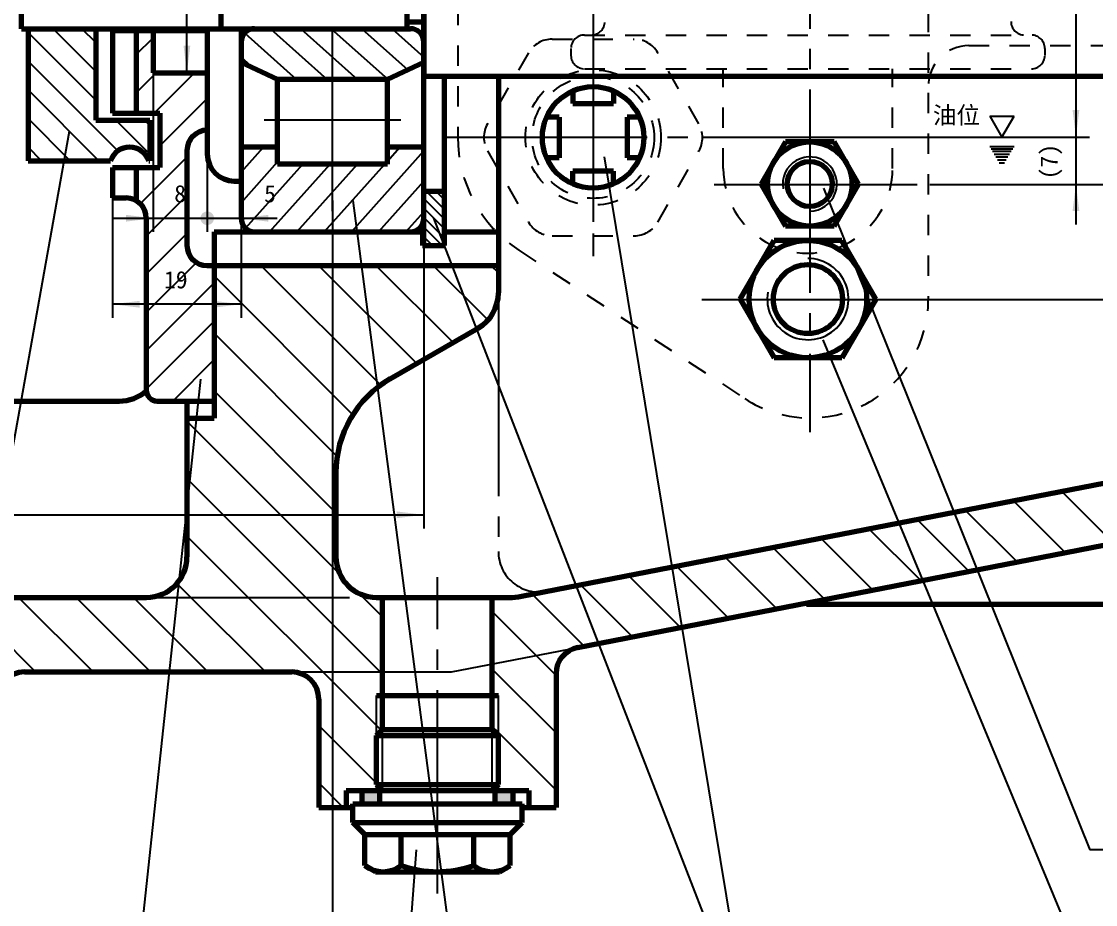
# Model space of a CAD drawing. Header units: millimetres. Extents: x -420 to 420, y -297 to 297.
# Drawn here: x -31.8 to 126.8, y -89.5 to 40.9 of the extents above; entities that cross this region are included whole.
import ezdxf

# ---------------------------------------------------------------- set-up
doc = ezdxf.new("R2010")
doc.units = ezdxf.units.MM
for name, pattern in [('EB_DASH', [6, 3, -3]), ('EB_DASHDOT', [39, 30, -3, 3, -3]), ('EB_DASHDOTDOT', [45, 30, -3, 3, -3, 3, -3])]:
    doc.linetypes.add(name, pattern=pattern)
for name, color, linetype, lineweight in [('CAXA0', 7, 'Continuous', 70), ('CAXA1', 1, 'EB_DASHDOT', 25), ('CAXA2', 6, 'EB_DASH', 25), ('CAXA3', 7, 'Continuous', 25), ('CAXA4', 3, 'Continuous', 25), ('CAXA5', 4, 'Continuous', 25)]:
    doc.layers.add(name, color=color, linetype=linetype, lineweight=lineweight)
doc.styles.add('UserTxtStyle1', font='')
doc.styles.add('标准', font='', dxfattribs={"width": 0.667})
doc.styles.get('UserTxtStyle1').set_extended_font_data('SimHei')
doc.styles.get('标准').set_extended_font_data('FangSong_GB2312')
doc.dimstyles.new('标准', dxfattribs={"dimtxt": 3.5, "dimasz": 4, "dimexe": 2, "dimexo": 0, "dimtad": 1, "dimdsep": 46, "dimtxsty": '标准', "dimcen": 0, "dimdle": 6, "dimaunit": 1, "dimazin": 2, "dimtfac": 1, "dimtdec": 3, "dimtmove": 0, "dimatfit": 3, "dimfxl": 0, "dimtolj": 1, "dimtzin": 0, "dimarcsym": 0})

# ---------------------------------------------------------------- blocks, each defined once
blk = doc.blocks.new('CAXBLOCK22', base_point=(14.12, 11.88))
at = {"layer": 'CAXA0', "color": 0, "linetype": 'Continuous', "lineweight": 25}
for p, q in [((0.62, 18.68), (3.94, 22.38)), ((22.22, 20.31), (24.08, 22.38)), ((16.91, 9.88), (27.62, 21.84)), ((0.62, 14.18), (6.02, 20.21)), ((1.27, 10.41), (9.75, 19.88)), ((4.82, 9.88), (13.78, 19.88)), ((8.85, 9.88), (17.81, 19.88)), ((12.88, 9.88), (21.84, 19.88)), ((20.93, 9.88), (27.62, 17.35)), ((24.96, 9.88), (27.62, 12.85))]:
    blk.add_line(p, q, dxfattribs=at)
blk = doc.blocks.new('CAXBLOCK23', base_point=(14.12, 39.38))
at = {"layer": 'CAXA0', "color": 0, "linetype": 'Continuous', "lineweight": 25}
for p, q in [((4.94, 39.88), (13.31, 32.38)), ((9.44, 39.88), (17.81, 32.38)), ((13.93, 39.88), (22.28, 32.4)), ((18.43, 39.88), (25.24, 33.78)), ((22.93, 39.88), (27.62, 35.67)), ((1.16, 39.24), (8.82, 32.38)), ((0.62, 35.69), (2.5, 34.01))]:
    blk.add_line(p, q, dxfattribs=at)
blk = doc.blocks.new('CAXBLOCK30', base_point=(37.22, 87.9))
at = {"layer": 'CAXA5', "color": 0, "linetype": 'Continuous', "lineweight": 25}
for p, q in [((30.62, 117.87), (27.62, 120.87)), ((30.62, 119.28), (28.03, 121.88)), ((30.62, 120.7), (29.44, 121.88)), ((30.62, 116.45), (27.62, 119.45)), ((30.62, 115.04), (27.62, 118.04)), ((30.37, 113.88), (27.62, 116.63)), ((28.96, 113.88), (27.62, 115.21)), ((30.62, 13.22), (27.96, 15.88)), ((30.62, 14.63), (29.38, 15.88)), ((30.62, 11.8), (27.62, 14.8)), ((30.62, 10.39), (27.62, 13.39)), ((30.62, 8.97), (27.62, 11.97)), ((30.31, 7.88), (27.62, 10.56)), ((28.89, 7.88), (27.62, 9.14))]:
    blk.add_line(p, q, dxfattribs=at)
blk = doc.blocks.new('CAXBLOCK44', base_point=(217.33, -30.14))
at = {"layer": 'CAXA5', "color": 0, "linetype": 'Continuous', "lineweight": 25}
for p, q in [((200.5, -22.31), (173.31, 4.88)), ((205.18, -18.51), (181.8, 4.88)), ((212.78, -17.62), (190.28, 4.88)), ((221.27, -17.62), (198.77, 4.88)), ((229.75, -17.62), (207.25, 4.88)), ((238.24, -17.62), (215.74, 4.88)), ((239.62, -10.52), (224.22, 4.88)), ((239.62, -2.04), (232.71, 4.88)), ((193.4, -23.69), (166.62, 3.08)), ((186.29, -25.07), (166.62, -5.4)), ((179.19, -26.45), (166.39, -13.65)), ((172.08, -27.83), (163.24, -18.99)), ((207.61, -20.93), (205.18, -18.51)), ((214.71, -19.55), (212.78, -17.62)), ((221.81, -18.17), (221.27, -17.62)), ((225.66, -22.02), (221.81, -18.17)), ((229.94, -17.81), (229.75, -17.62)), ((226.76, -31.6), (214.71, -19.55)), ((164.98, -29.22), (157.3, -21.54)), ((233.8, -47.12), (207.61, -20.93)), ((157.88, -30.6), (150.2, -22.92)), ((150.77, -31.98), (143.09, -24.3)), ((225.31, -47.12), (202.76, -24.57)), ((143.67, -33.36), (135.99, -25.68)), ((129.46, -36.12), (121.78, -28.44)), ((136.56, -34.74), (128.89, -27.06)), ((122.35, -37.5), (114.68, -29.82)), ((115.25, -38.88), (107.57, -31.21)), ((108.14, -40.26), (100.47, -32.59)), ((101.04, -41.64), (93.36, -33.97)), ((93.94, -43.02), (86.26, -35.35)), ((216.83, -47.12), (207.55, -37.85)), ((234.12, -38.96), (232.78, -37.62)), ((86.83, -44.41), (84.62, -42.2))]:
    blk.add_line(p, q, dxfattribs=at)
blk = doc.blocks.new('CAXBLOCK48', base_point=(43.04, -61.84))
at = {"layer": 'CAXA5', "color": 0, "linetype": 'Continuous', "lineweight": 25}
for p, q in [((21.24, -12.76), (3.61, 4.88)), ((26.56, -9.59), (12.09, 4.88)), ((31.94, -6.48), (20.58, 4.88)), ((37.1, -3.16), (29.06, 4.88)), ((38.62, 3.8), (37.55, 4.88)), ((17.13, -17.13), (-3.38, 3.38)), ((14.81, -23.29), (-3.38, -5.11)), ((14.62, -31.6), (-3.38, -13.6)), ((15.17, -40.63), (-7.38, -18.08)), ((10.18, -44.12), (-7.38, -26.57)), ((1.69, -44.12), (-7.38, -35.05)), ((84.62, -42.2), (79.16, -36.73)), ((72.62, -47.17), (64.95, -39.49)), ((79.73, -45.79), (72.05, -38.11)), ((65.52, -48.55), (57.84, -40.87)), ((-6.79, -44.12), (-8.85, -42.06)), ((58.41, -49.93), (50.74, -42.25)), ((-29.73, -55.12), (-40.73, -44.12)), ((-21.25, -55.12), (-32.25, -44.12)), ((-12.76, -55.12), (-23.76, -44.12)), ((-4.28, -55.12), (-15.28, -44.12)), ((4.21, -55.12), (-6.79, -44.12)), ((12.69, -55.12), (1.69, -44.12)), ((21.18, -55.12), (10.18, -44.12)), ((18.67, -44.12), (18.12, -43.57)), ((21.52, -46.98), (18.67, -44.12)), ((51.31, -51.31), (43.63, -43.63)), ((44.21, -52.69), (37.72, -46.21)), ((47.14, -55.63), (44.21, -52.69)), ((20.62, -63.05), (12.69, -55.12)), ((21.52, -55.47), (21.18, -55.12)), ((47.14, -64.11), (37.72, -54.7)), ((20.62, -71.54), (12.11, -63.02)), ((47.14, -72.6), (38.62, -64.08)), ((15.72, -75.12), (12.11, -71.5)), ((38.68, -72.62), (38.62, -72.57))]:
    blk.add_line(p, q, dxfattribs=at)
blk = doc.blocks.new('CAXBLOCK49', base_point=(38.51, -62.36))
at = {"layer": 'CAXA5', "color": 0, "linetype": 'Continuous', "lineweight": 25}
for p, q in [((21.36, -63.79), (20.62, -63.05)), ((38.62, -64.08), (37.72, -63.18))]:
    blk.add_line(p, q, dxfattribs=at)
blk = doc.blocks.new('CAXBLOCK59', base_point=(-7.93, 13.83))
at = {"layer": 'CAXA5', "color": 0, "linetype": 'Continuous', "lineweight": 25}
for p, q in [((-14.88, 36.04), (-12.38, 38.54)), ((-14.88, 30.38), (-11.88, 33.38)), ((-12.22, 27.38), (-6.22, 33.38)), ((-11.38, 22.57), (-4.38, 29.57)), ((-14.27, 14.02), (-7.38, 20.91)), ((-14.88, 19.07), (-14.56, 19.38)), ((-13.38, 9.25), (-7.38, 15.25)), ((-13.38, 3.6), (-7.38, 9.6)), ((-13.38, -2.06), (-5.97, 5.34)), ((-13.38, -7.72), (-3.38, 2.28)), ((-13.38, -13.38), (-3.38, -3.38)), ((-9.46, -15.12), (-3.38, -9.03)), ((-3.81, -15.12), (-3.38, -14.69))]:
    blk.add_line(p, q, dxfattribs=at)
blk = doc.blocks.new('CAXBLOCK63', base_point=(-24.62, 31.64))
at = {"layer": 'CAXA5', "color": 0, "linetype": 'Continuous', "lineweight": 25}
for p, q in [((-20.84, 33.57), (-27.15, 39.88)), ((-20.84, 37.82), (-22.91, 39.88)), ((-20.84, 29.33), (-30.84, 39.33)), ((-17.58, 21.82), (-30.84, 35.09)), ((-20.38, 20.38), (-30.84, 30.84)), ((-24.62, 20.38), (-30.84, 26.6)), ((-12.84, 21.33), (-17.89, 26.38)), ((-12.84, 25.57), (-13.65, 26.38)), ((-28.86, 20.38), (-30.84, 22.36))]:
    blk.add_line(p, q, dxfattribs=at)
blk = doc.blocks.new('*CAXBLOCK112113')
at = {"layer": 'CAXA4', "linetype": 'Continuous', "lineweight": 25}
blk.add_hatch(color=0, dxfattribs=at).paths.add_polyline_path([(-7.38, 33.38), (-6.88, 37.38), (-7.88, 37.38)], flags=0)
at = {"layer": 'CAXA4', "color": 0, "linetype": 'Continuous', "lineweight": 25}
for p, q in [((-7.38, 33.38), (-7.38, 67.88)), ((-4.38, 33.38), (-9.38, 33.38))]:
    blk.add_line(p, q, dxfattribs=at)
at = {"layer": 'CAXA4', "color": 0, "linetype": 'Continuous', "lineweight": 25, "insert": (-12.28, 49.12), "char_height": 2.5547, "attachment_point": 1, "rotation": 90, "style": 'UserTxtStyle1'}
blk.add_mtext('\\fSimHei;φ65H8', dxfattribs=at)
blk = doc.blocks.new('*CAXBLOCK126127')
at = {"layer": 'CAXA4', "linetype": 'Continuous', "lineweight": 25}
for points in [[(-18.38, -0.82), (-14.38, -0.32), (-14.38, -1.32)], [(0.62, -0.82), (-3.38, -0.32), (-3.38, -1.32)]]:
    blk.add_hatch(color=0, dxfattribs=at).paths.add_polyline_path(points, flags=0)
at = {"layer": 'CAXA4', "color": 0, "linetype": 'Continuous', "lineweight": 25}
for p, q in [((-18.38, 16.93), (-18.38, -2.82)), ((0.62, 15.88), (0.62, -2.82)), ((0.62, -0.82), (-18.38, -0.82))]:
    blk.add_line(p, q, dxfattribs=at)
at = {"layer": 'CAXA4', "color": 0, "linetype": 'Continuous', "lineweight": 25, "insert": (-10.75, 4.08), "char_height": 2.5547, "attachment_point": 1, "style": 'UserTxtStyle1'}
blk.add_mtext('\\fSimHei;19', dxfattribs=at)
blk = doc.blocks.new('*CAXBLOCK127128')
at = {"layer": 'CAXA4', "linetype": 'Continuous', "lineweight": 25}
blk.add_hatch(color=0, dxfattribs=at).paths.add_polyline_path([(-12.38, 11.88), (-16.38, 11.38), (-16.38, 12.38)], flags=0)
at = {"layer": 'CAXA4', "color": 0, "linetype": 'Continuous', "lineweight": 25}
blk.add_line((-18.38, 11.88), (1.62, 11.88), dxfattribs=at)
at = {"layer": 'CAXA4', "color": 0, "linetype": 'Continuous', "lineweight": 25, "insert": (-9.25, 16.78), "char_height": 2.555, "attachment_point": 1, "style": 'UserTxtStyle1'}
blk.add_mtext('\\fSimHei;8', dxfattribs=at)
blk = doc.blocks.new('CAXBLOCK129')
at = {"color": 0, "attachment_point": 1, "rotation": 90, "style": 'UserTxtStyle1'}
for s, insert, char_height in [('\\fSimHei;-0.5', (119.12, 51.51), 1.8065), ('\\fSimHei;0', (116.96, 52.93), 1.806), ('\\fSimHei;41', (118.24, 47.5), 2.5547)]:
    blk.add_mtext(s, dxfattribs=dict(at, insert=insert, char_height=char_height))
blk = doc.blocks.new('*CAXBLOCK128129')
at = {"layer": 'CAXA4', "linetype": 'Continuous', "lineweight": 25}
for points in [[(123.94, 64.88), (123.44, 60.88), (124.44, 60.88)], [(123.94, 23.88), (123.44, 27.88), (124.44, 27.88)]]:
    blk.add_hatch(color=0, dxfattribs=at).paths.add_polyline_path(points, flags=0)
at = {"layer": 'CAXA4', "color": 0, "linetype": 'Continuous', "lineweight": 25}
for p, q in [((123.94, 64.88), (123.94, 23.88)), ((68.77, 23.88), (125.94, 23.88))]:
    blk.add_line(p, q, dxfattribs=at)
blk.add_blockref('CAXBLOCK129', (0, 0), dxfattribs=at)
blk = doc.blocks.new('*CAXBLOCK131132')
at = {"layer": 'CAXA4', "linetype": 'Continuous', "lineweight": 25}
for points in [[(123.94, 23.88), (123.44, 27.88), (124.44, 27.88)], [(123.94, 16.94), (123.44, 12.94), (124.44, 12.94)]]:
    blk.add_hatch(color=0, dxfattribs=at).paths.add_polyline_path(points, flags=0)
at = {"layer": 'CAXA4', "color": 0, "linetype": 'Continuous', "lineweight": 25}
blk.add_line((123.94, 29.88), (123.94, 10.94), dxfattribs=at)
at = {"layer": 'CAXA4', "color": 0, "linetype": 'Continuous', "lineweight": 25, "insert": (118.68, 17.64), "char_height": 2.5547, "attachment_point": 1, "rotation": 90, "style": 'UserTxtStyle1'}
blk.add_mtext('\\fSimHei;(7)', dxfattribs=at)
blk = doc.blocks.new('*CAXBLOCK168169')
at = {"layer": 'CAXA4', "linetype": 'Continuous', "lineweight": 25}
for points in [[(-260.88, -157.5), (-256.88, -158), (-256.88, -157)], [(269.12, -157.5), (265.12, -158), (265.12, -157)]]:
    blk.add_hatch(color=0, dxfattribs=at).paths.add_polyline_path(points, flags=0)
at = {"layer": 'CAXA4', "color": 0, "linetype": 'Continuous', "lineweight": 25}
for p, q in [((-260.88, 32.38), (-260.88, -159.5)), ((269.12, -137.91), (269.12, -159.5)), ((-260.88, -157.5), (269.12, -157.5))]:
    blk.add_line(p, q, dxfattribs=at)
at = {"layer": 'CAXA4', "color": 0, "linetype": 'Continuous', "lineweight": 25, "insert": (1.24, -152.6), "char_height": 2.5547, "attachment_point": 1, "style": 'UserTxtStyle1'}
blk.add_mtext('\\fSimHei;530', dxfattribs=at)
blk = doc.blocks.new('CAXBLOCK170')
at = {"color": 0, "attachment_point": 1, "style": 'UserTxtStyle1'}
for s, insert, char_height in [('\\fSimHei;+0.1', (-162.31, -23.33), 1.8065), ('\\fSimHei;326.5', (-172.34, -24.6), 2.5547), ('\\fSimHei;0', (-160.89, -25.48), 1.806)]:
    blk.add_mtext(s, dxfattribs=dict(at, insert=insert, char_height=char_height))
blk = doc.blocks.new('*CAXBLOCK169170')
at = {"layer": 'CAXA4', "linetype": 'Continuous', "lineweight": 25}
for points in [[(-298.88, -31.92), (-294.88, -32.42), (-294.88, -31.42)], [(27.62, -31.92), (23.62, -32.42), (23.62, -31.42)]]:
    blk.add_hatch(color=0, dxfattribs=at).paths.add_polyline_path(points, flags=0)
at = {"layer": 'CAXA4', "color": 0, "linetype": 'Continuous', "lineweight": 25}
for p, q in [((-298.88, 60.38), (-298.88, -33.92)), ((27.62, 19.88), (27.62, -33.92)), ((-298.88, -31.92), (27.62, -31.92))]:
    blk.add_line(p, q, dxfattribs=at)
blk.add_blockref('CAXBLOCK170', (0, 0), dxfattribs=at)
blk = doc.blocks.new('*CAXBLOCK173174')
at = {"layer": 'CAXA4', "color": 0, "linetype": 'Continuous', "lineweight": 25}
blk.add_line((-24.76, 24.68), (-64.27, -195.53), dxfattribs=at)
blk = doc.blocks.new('*CAXBLOCK174175')
at = {"layer": 'CAXA4', "color": 0, "linetype": 'Continuous', "lineweight": 25}
for p in [(-5.38, -11.86), (-55.31, -195.29)]:
    blk.add_line(p, (-25.01, -195.29), dxfattribs=at)
at = {"layer": 'CAXA4', "color": 0, "linetype": 'Continuous', "lineweight": 25, "insert": (-54.57, -197.04), "char_height": 2.5547, "attachment_point": 1, "style": 'UserTxtStyle1'}
blk.add_mtext('\\fSimHei;3-104 065 630', dxfattribs=at)
blk = doc.blocks.new('CAXBLOCK176')
at = {"color": 0, "attachment_point": 1, "style": 'UserTxtStyle1'}
for s, insert, char_height in [('\\fSimHei;0', (-25.04, -104.56), 1.806), ('\\fSimHei;378', (-32.47, -105.83), 2.5547), ('\\fSimHei;-0.1', (-26.46, -106.71), 1.8065)]:
    blk.add_mtext(s, dxfattribs=dict(at, insert=insert, char_height=char_height))
blk = doc.blocks.new('*CAXBLOCK175176')
at = {"layer": 'CAXA4', "linetype": 'Continuous', "lineweight": 25}
for points in [[(-200.88, -110.68), (-196.88, -111.18), (-196.88, -110.18)], [(177.12, -110.68), (173.12, -111.18), (173.12, -110.18)]]:
    blk.add_hatch(color=0, dxfattribs=at).paths.add_polyline_path(points, flags=0)
at = {"layer": 'CAXA4', "color": 0, "linetype": 'Continuous', "lineweight": 25}
for p, q in [((-200.88, 40.88), (-200.88, -112.68)), ((177.12, 13.23), (177.12, -112.68)), ((-200.88, -110.68), (177.12, -110.68))]:
    blk.add_line(p, q, dxfattribs=at)
blk.add_blockref('CAXBLOCK176', (0, 0), dxfattribs=at)
blk = doc.blocks.new('*CAXBLOCK177178')
at = {"layer": 'CAXA4', "color": 0, "linetype": 'Continuous', "lineweight": 25}
for p in [(26.47, -81.41), (-3.93, -195.53)]:
    blk.add_line(p, (17.97, -195.53), dxfattribs=at)
at = {"layer": 'CAXA4', "color": 0, "linetype": 'Continuous', "lineweight": 25, "insert": (-3.38, -197.28), "char_height": 2.5547, "attachment_point": 1, "style": 'UserTxtStyle1'}
blk.add_mtext('\\fSimHei;NB21.4-85', dxfattribs=at)
blk = doc.blocks.new('*CAXBLOCK178179')
at = {"layer": 'CAXA4', "color": 0, "linetype": 'Continuous', "lineweight": 25}
for p in [(17.12, 14.48), (81.43, -195.53)]:
    blk.add_line(p, (44.83, -195.53), dxfattribs=at)
at = {"layer": 'CAXA4', "color": 0, "linetype": 'Continuous', "lineweight": 25, "insert": (48.48, -190.28), "char_height": 2.5547, "attachment_point": 1, "style": 'UserTxtStyle1'}
blk.add_mtext('\\fSimHei;圆柱滚子轴承32310', dxfattribs=at)
blk = doc.blocks.new('*CAXBLOCK179180')
at = {"layer": 'CAXA4', "color": 0, "linetype": 'Continuous', "lineweight": 25}
for p in [(86.63, 16.31), (152.77, -81.41)]:
    blk.add_line(p, (125.97, -81.41), dxfattribs=at)
at = {"layer": 'CAXA4', "color": 0, "linetype": 'Continuous', "lineweight": 25, "insert": (129.48, -76.16), "char_height": 2.5547, "attachment_point": 1, "style": 'UserTxtStyle1'}
blk.add_mtext('\\fSimHei;恒位油杯G1/4', dxfattribs=at)
blk = doc.blocks.new('*CAXBLOCK180181')
at = {"layer": 'CAXA4', "color": 0, "linetype": 'Continuous', "lineweight": 25}
for p in [(86.56, -6.06), (146.58, -97.86)]:
    blk.add_line(p, (124.68, -97.86), dxfattribs=at)
at = {"layer": 'CAXA4', "color": 0, "linetype": 'Continuous', "lineweight": 25, "insert": (128.24, -99.61), "char_height": 2.5547, "attachment_point": 1, "style": 'UserTxtStyle1'}
blk.add_mtext('\\fSimHei;NB21.4-85', dxfattribs=at)
blk = doc.blocks.new('*CAXBLOCK181182')
at = {"layer": 'CAXA4', "color": 0, "linetype": 'Continuous', "lineweight": 25}
for p in [(54.23, 20.94), (95.5, -96.28)]:
    blk.add_line(p, (73.6, -96.28), dxfattribs=at)
at = {"layer": 'CAXA4', "color": 0, "linetype": 'Continuous', "lineweight": 25, "insert": (77.16, -98.03), "char_height": 2.5547, "attachment_point": 1, "style": 'UserTxtStyle1'}
blk.add_mtext('\\fSimHei;NB98.2-86', dxfattribs=at)
blk = doc.blocks.new('*CAXBLOCK182183')
at = {"layer": 'CAXA4', "color": 0, "linetype": 'Continuous', "lineweight": 25}
blk.add_line((29.02, 11.88), (109.5, -195.53), dxfattribs=at)
blk = doc.blocks.new('*CAXBLOCK205206')
at = {"layer": 'CAXA4', "linetype": 'Continuous', "lineweight": 25}
for points in [[(14.12, -137.89), (18.12, -138.39), (18.12, -137.39)], [(204.12, -137.89), (200.12, -138.39), (200.12, -137.39)]]:
    blk.add_hatch(color=0, dxfattribs=at).paths.add_polyline_path(points, flags=0)
at = {"layer": 'CAXA4', "color": 0, "linetype": 'Continuous', "lineweight": 25}
for p, q in [((204.12, 15.88), (204.12, -139.89)), ((14.12, 14.48), (14.12, -139.89)), ((14.12, -137.89), (204.12, -137.89))]:
    blk.add_line(p, q, dxfattribs=at)
at = {"layer": 'CAXA4', "color": 0, "linetype": 'Continuous', "lineweight": 25, "insert": (106.24, -132.99), "char_height": 2.5547, "attachment_point": 1, "style": 'UserTxtStyle1'}
blk.add_mtext('\\fSimHei;190', dxfattribs=at)
blk = doc.blocks.new('*CAXBLOCK206207')
at = {"layer": 'CAXA4', "linetype": 'Continuous', "lineweight": 25}
for points in [[(-260.88, -137.89), (-256.88, -138.39), (-256.88, -137.39)], [(14.12, -137.89), (10.12, -138.39), (10.12, -137.39)]]:
    blk.add_hatch(color=0, dxfattribs=at).paths.add_polyline_path(points, flags=0)
at = {"layer": 'CAXA4', "color": 0, "linetype": 'Continuous', "lineweight": 25}
for p, q in [((-260.88, 32.38), (-260.88, -139.89)), ((14.12, 14.48), (14.12, -139.89)), ((-260.88, -137.89), (14.12, -137.89))]:
    blk.add_line(p, q, dxfattribs=at)
at = {"layer": 'CAXA4', "color": 0, "linetype": 'Continuous', "lineweight": 25, "insert": (-126.26, -132.99), "char_height": 2.5547, "attachment_point": 1, "style": 'UserTxtStyle1'}
blk.add_mtext('\\fSimHei;275', dxfattribs=at)
blk = doc.blocks.new('*CAXBLOCK207208')
at = {"layer": 'CAXA4', "linetype": 'Continuous', "lineweight": 25}
for points in [[(140.56, 64.95), (140.06, 60.95), (141.06, 60.95)], [(140.56, -0.12), (140.06, 3.88), (141.06, 3.88)]]:
    blk.add_hatch(color=0, dxfattribs=at).paths.add_polyline_path(points, flags=0)
at = {"layer": 'CAXA4', "color": 0, "linetype": 'Continuous', "lineweight": 25}
for p, q in [((128.18, 64.95), (142.56, 64.95)), ((140.56, 64.95), (140.56, -0.12)), ((98.18, -0.12), (142.56, -0.12))]:
    blk.add_line(p, q, dxfattribs=at)
at = {"layer": 'CAXA4', "color": 0, "linetype": 'Continuous', "lineweight": 25, "insert": (135.87, 50.5), "char_height": 2.5547, "attachment_point": 1, "rotation": 90, "style": 'UserTxtStyle1'}
blk.add_mtext('\\fSimHei;65', dxfattribs=at)
blk = doc.blocks.new('CAXBLOCK209')
at = {"color": 0, "attachment_point": 1, "rotation": 90, "style": 'UserTxtStyle1'}
for s, insert, char_height in [('\\fSimHei;-0.5', (128.53, 53.09), 1.8065), ('\\fSimHei;0', (126.38, 54.51), 1.806), ('\\fSimHei;48', (127.65, 49.08), 2.5547)]:
    blk.add_mtext(s, dxfattribs=dict(at, insert=insert, char_height=char_height))
blk = doc.blocks.new('*CAXBLOCK208209')
at = {"layer": 'CAXA4', "linetype": 'Continuous', "lineweight": 25}
for points in [[(132.91, 64.95), (132.41, 60.95), (133.41, 60.95)], [(132.91, 16.88), (132.41, 20.88), (133.41, 20.88)]]:
    blk.add_hatch(color=0, dxfattribs=at).paths.add_polyline_path(points, flags=0)
at = {"layer": 'CAXA4', "color": 0, "linetype": 'Continuous', "lineweight": 25}
for p, q in [((128.18, 64.95), (134.91, 64.95)), ((132.91, 64.95), (132.91, 16.88)), ((102.37, 16.88), (134.91, 16.88))]:
    blk.add_line(p, q, dxfattribs=at)
blk.add_blockref('CAXBLOCK209', (0, 0), dxfattribs=at)

msp = doc.modelspace()

# ---------------------------------------------------------------- hatches: boundary and pattern name
at = {"layer": 'CAXA0', "linetype": 'Continuous', "lineweight": 25}
for points in [[(18.458, -74.623), (21.075, -74.623), (21.075, -72.621), (20.625, -72.621), (18.458, -72.621)], [(38.125, -74.623), (40.745, -74.623), (40.745, -72.621), (38.625, -72.621), (38.125, -72.621)]]:
    msp.add_hatch(color=256, dxfattribs=at).paths.add_polyline_path(points, flags=0)
at = {"layer": 'CAXA4', "linetype": 'Continuous', "lineweight": 25}
for points in [[(-3.375, 11.879), (-3.388, 12.035), (-3.424, 12.188), (-3.484, 12.333), (-3.566, 12.466), (-3.668, 12.586), (-3.788, 12.688), (-3.921, 12.77), (-4.066, 12.83), (-4.219, 12.866), (-4.375, 12.879), (-4.532, 12.866), (-4.684, 12.83), (-4.829, 12.77), (-4.963, 12.688), (-5.082, 12.586), (-5.184, 12.466), (-5.266, 12.333), (-5.326, 12.188), (-5.363, 12.035), (-5.375, 11.879), (-5.363, 11.722), (-5.326, 11.57), (-5.266, 11.425), (-5.184, 11.291), (-5.082, 11.172), (-4.963, 11.07), (-4.829, 10.988), (-4.684, 10.928), (-4.532, 10.891), (-4.375, 10.879), (-4.219, 10.891), (-4.066, 10.928), (-3.921, 10.988), (-3.788, 11.07), (-3.668, 11.172), (-3.566, 11.291), (-3.484, 11.425), (-3.424, 11.57), (-3.388, 11.722)], [(0.625, 11.879), (4.625, 11.379), (4.625, 12.379)]]:
    msp.add_hatch(color=256, dxfattribs=at).paths.add_polyline_path(points, flags=0)

# ---------------------------------------------------------------- linework, layer by layer
at = {"layer": 'CAXA0'}
for p, q in [((27.625, 7.879), (27.625, 121.879)), ((-31.814, 39.879), (-31.814, 64.879)), ((-2.375, 64.879), (-2.375, 39.879)), ((25.125, 64.879), (25.125, 39.879)), ((27.625, 64.879), (27.625, 32.879)), ((-31.814, 39.879), (25.625, 39.879)), ((-30.844, 39.879), (-30.844, 20.379)), ((-20.844, 39.879), (-20.844, 26.379)), ((-18.375, 39.879), (-18.375, 27.379)), ((-4.375, 39.879), (-4.375, 21.379)), ((0.625, 39.879), (0.625, 11.879)), ((25.125, 40.879), (27.625, 40.879)), ((-18.375, 39.629), (-4.375, 39.629)), ((-14.875, 39.629), (-14.875, 27.379)), ((-12.375, 39.629), (-12.375, 33.379)), ((-12.375, 33.379), (-4.375, 33.379)), ((6.025, 32.379), (0.625, 34.879)), ((27.625, 34.879), (22.225, 32.379)), ((22.225, 32.379), (6.025, 32.379)), ((6.025, 19.879), (6.025, 32.379)), ((22.225, 19.879), (22.225, 32.379)), ((27.625, 32.879), (177.125, 32.879)), ((30.625, 32.879), (30.625, 7.879)), ((38.625, 32.879), (38.625, 0.843)), ((49.625, 30.688), (49.625, 28.814)), ((55.625, 30.688), (55.625, 28.814)), ((49.625, 28.814), (55.625, 28.814)), ((-18.375, 27.379), (-11.375, 27.379)), ((-11.375, 27.379), (-11.375, 19.379)), ((-20.844, 26.379), (-12.844, 26.379)), ((-12.844, 26.379), (-12.844, 20.379)), ((47.625, 26.814), (45.751, 26.814)), ((47.625, 26.814), (47.625, 20.814)), ((57.625, 26.814), (57.625, 20.814)), ((59.499, 26.814), (57.625, 26.814)), ((-11.375, 22.379), (-11.375, 19.379)), ((6.025, 22.379), (0.625, 22.379)), ((27.625, 22.379), (22.225, 22.379)), ((81.03, 23.164), (77.435, 16.938)), ((88.22, 23.164), (81.03, 23.164)), ((91.815, 16.938), (88.22, 23.164)), ((-7.375, 21.879), (-7.375, 7.879)), ((47.625, 20.814), (45.751, 20.814)), ((59.499, 20.814), (57.625, 20.814)), ((-30.844, 20.379), (-18.673, 20.379)), ((-18.375, 19.379), (-11.375, 19.379)), ((-18.375, 19.379), (-18.375, 14.879)), ((-14.875, 19.379), (-14.875, 14.477)), ((-13.016, 20.379), (-12.844, 20.379)), ((22.225, 19.879), (6.025, 19.879)), ((55.625, 18.814), (49.625, 18.814)), ((49.625, 16.941), (49.625, 18.814)), ((55.625, 16.941), (55.625, 18.814)), ((-0.375, 17.379), (0.625, 17.379)), ((27.625, 15.879), (30.625, 15.879)), ((77.435, 16.938), (81.03, 10.711)), ((88.22, 10.711), (91.815, 16.938)), ((-18.375, 14.879), (-16.375, 14.879)), ((-13.375, 11.879), (-13.375, -13.521)), ((-3.375, 9.879), (27.625, 9.879)), ((-3.375, 9.879), (-3.375, -17.621)), ((27.425, 9.879), (27.425, 7.879)), ((30.625, 9.879), (38.625, 9.879)), ((88.22, 10.711), (81.03, 10.711)), ((74.333, -0.059), (79.341, 8.614)), ((89.356, 8.614), (79.341, 8.614)), ((94.363, -0.059), (89.356, 8.614)), ((27.425, 7.879), (30.625, 7.879)), ((-4.375, 4.879), (38.625, 4.879)), ((74.333, -0.059), (79.341, -8.733)), ((94.363, -0.059), (89.356, -8.733)), ((22.625, -11.859), (35.625, -4.353)), ((89.356, -8.733), (79.341, -8.733)), ((-110.375, -15.121), (-17.375, -15.121)), ((-11.775, -15.121), (-3.375, -15.121)), ((-7.375, -15.121), (-7.375, -17.621)), ((-7.375, -17.621), (-3.375, -17.621)), ((-7.375, -17.621), (-7.375, -38.121)), ((42.072, -43.938), (158.533, -21.3)), ((50.378, -51.491), (194.715, -23.435)), ((14.625, -25.715), (14.625, -38.121)), ((-43.375, -44.121), (-13.375, -44.121)), ((20.625, -44.121), (40.163, -44.121)), ((21.525, -63.623), (21.525, -44.121)), ((37.725, -63.623), (37.725, -44.121)), ((84.125, -45.121), (205.478, -45.121)), ((-31.375, -55.121), (8.108, -55.121)), ((47.142, -55.418), (47.142, -75.121)), ((20.625, -58.621), (38.625, -58.621)), ((12.108, -59.121), (12.108, -75.121)), ((20.625, -64.523), (21.525, -63.623)), ((20.625, -64.523), (38.625, -64.523)), ((20.625, -71.723), (20.625, -64.523)), ((21.525, -63.623), (37.725, -63.623)), ((37.725, -63.623), (38.625, -64.523)), ((38.625, -71.723), (38.625, -64.484)), ((16.125, -72.621), (43.125, -72.621)), ((16.125, -72.621), (16.125, -75.121)), ((18.458, -72.621), (18.458, -74.623)), ((20.625, -71.723), (21.525, -72.623)), ((20.625, -71.723), (38.625, -71.723)), ((21.075, -72.621), (21.075, -74.623)), ((21.525, -72.623), (37.725, -72.623)), ((38.625, -71.723), (37.725, -72.623)), ((38.125, -72.621), (38.125, -74.623)), ((40.745, -72.621), (40.745, -74.623)), ((43.125, -72.621), (43.125, -75.121)), ((12.108, -75.121), (17.125, -75.121)), ((17.125, -77.363), (17.125, -74.623)), ((17.125, -74.623), (42.125, -74.623)), ((42.125, -77.363), (42.125, -74.623)), ((42.125, -75.121), (47.142, -75.121)), ((18.885, -79.123), (17.125, -77.363)), ((17.125, -77.363), (42.125, -77.363)), ((40.365, -79.123), (42.125, -77.363)), ((18.885, -83.702), (18.885, -79.123)), ((18.885, -79.123), (40.365, -79.123)), ((24.255, -83.702), (24.255, -79.123)), ((34.995, -83.702), (34.995, -79.123)), ((40.365, -83.702), (40.365, -79.123)), ((20.48, -84.623), (18.885, -83.702)), ((38.769, -84.623), (40.365, -83.702)), ((20.48, -84.623), (38.769, -84.623))]:
    msp.add_line(p, q, dxfattribs=at)
at = {"layer": 'CAXA0', "linetype": 'EB_DASHDOT', "lineweight": 25}
for p, q in [((84.625, 108.879), (84.625, -19.713)), ((52.625, 42.629), (52.625, 6.741)), ((14.125, 12.941), (14.125, 39.879)), ((30.625, 23.879), (70.488, 23.879)), ((70.488, 16.879), (102.773, 16.879)), ((68.665, -0.121), (99.895, -0.121))]:
    msp.add_line(p, q, dxfattribs=at)
at = {"layer": 'CAXA0', "linetype": 'EB_DASHDOTDOT', "lineweight": 25}
for p, q in [((52.625, 41.333), (52.625, 6.296)), ((71.848, 16.938), (71.848, 16.941)), ((96.848, 16.938), (96.848, 16.941)), ((38.625, 0.843), (38.625, -37.329)), ((-13.375, -44.121), (20.625, -44.121)), ((31.704, -55.121), (50.378, -51.491)), ((-144.375, -55.121), (-31.375, -55.121)), ((8.108, -55.121), (31.704, -55.121))]:
    msp.add_line(p, q, dxfattribs=at)
at = {"layer": 'CAXA0'}
for centre, radius in [((52.625, 23.814), 7.5), ((84.625, 16.938), 6.227), ((84.625, 16.941), 3.323), ((84.348, -0.059), 8.673), ((84.348, -0.059), 5.1)]:
    msp.add_circle(centre, radius, dxfattribs=at)
for centre, radius, start, end in [((2.625, 37.879), 2, 90, 180), ((25.625, 37.879), 2, 0, 90), ((-4.375, 21.879), 3, 90, 180), ((-15.844, 19.379), 3, 19.47122, 160.52878), ((-0.375, 21.379), 4, 180, 270), ((-16.375, 11.879), 3, 0, 90), ((2.625, 11.879), 2, 180, 270), ((25.625, 11.879), 2, 270, 360), ((-4.375, 7.879), 3, 180, 270), ((32.625, 0.843), 6, 300, 360), ((30.625, -25.715), 16, 120, 180), ((-17.375, -9.121), 6, 270, 311.83036), ((-11.775, -13.521), 1.6, 180, 270), ((-13.375, -38.121), 6, 270, 360), ((20.625, -38.121), 6, 180, 270), ((40.163, -34.121), 10, 270, 281), ((51.142, -55.418), 4, 101, 180), ((-31.375, -59.121), 4, 90, 180), ((8.108, -59.121), 4, 0, 90), ((21.57, -80.25), 4.373, 232.12112, 307.87888), ((29.625, -68.513), 16.11, 250.52878, 289.47122), ((37.68, -80.25), 4.373, 232.12112, 307.87888)]:
    msp.add_arc(centre, radius, start, end, dxfattribs=at)
at = {"layer": 'CAXA0', "linetype": 'EB_DASHDOTDOT', "lineweight": 25}
msp.add_arc((44.625, -37.329), 6, 180, 281, dxfattribs=at)
at = {"layer": 'CAXA1'}
for p, q in [((24.225, 26.379), (4.025, 26.379)), ((29.625, -87.823), (29.625, -41.144))]:
    msp.add_line(p, q, dxfattribs=at)
at = {"layer": 'CAXA2', "linetype": 'EB_DASH', "lineweight": 25}
for p, q in [((32.625, 61.379), (32.625, 23.879)), ((102.125, 48.379), (102.125, -0.121)), ((46.552, 38.333), (58.698, 38.333)), ((51.348, 38.941), (117.348, 38.941)), ((49.348, 36.941), (49.348, 35.941)), ((108.125, 37.379), (167.125, 37.379)), ((119.348, 36.941), (119.348, 35.941)), ((43.087, 36.333), (37.014, 25.814)), ((68.235, 25.814), (62.162, 36.333)), ((51.348, 33.941), (117.348, 33.941)), ((71.848, 19.219), (71.848, 33.941)), ((96.848, 19.219), (96.848, 33.941)), ((37.014, 21.814), (43.087, 11.296)), ((62.162, 11.296), (68.235, 21.814)), ((46.552, 9.296), (58.698, 9.296)), ((41.648, 7.16), (75.02, -14.75))]:
    msp.add_line(p, q, dxfattribs=at)
for radius in [10, 9]:
    msp.add_circle((52.625, 23.814), radius, dxfattribs=at)
for centre, radius, start, end in [((52.348, 40.941), 2, 270, 360), ((116.348, 40.941), 2, 180, 270), ((46.552, 34.333), 4, 90, 150), ((51.348, 36.941), 2, 90, 180), ((58.698, 34.333), 4, 30, 90), ((117.348, 36.941), 2, 0, 90), ((108.125, 31.379), 6, 90, 180), ((51.348, 35.941), 2, 180, 270), ((117.348, 35.941), 2, 270, 360), ((40.478, 23.814), 4, 150, 210), ((64.771, 23.814), 4, 330, 30), ((52.625, 23.879), 20, 180, 236.71342), ((84.348, 19.222), 12.5, 179.98626, 0.01374), ((46.552, 13.296), 4, 210, 270), ((58.698, 13.296), 4, 270, 330), ((84.625, -0.121), 17.5, 236.71343, 0)]:
    msp.add_arc(centre, radius, start, end, dxfattribs=at)
at = {"layer": 'CAXA3', "linetype": 'Continuous', "lineweight": 25}
for p, q in [((111.2, 26.954), (114.787, 26.954)), ((111.2, 26.954), (112.993, 23.847)), ((112.993, 23.847), (114.787, 26.954)), ((111.2, 22.49), (114.787, 22.49)), ((111.392, 22.156), (114.595, 22.156)), ((111.6, 21.796), (114.387, 21.796)), ((111.856, 21.353), (114.131, 21.353)), ((112.097, 20.936), (113.89, 20.936)), ((112.352, 20.494), (113.635, 20.494)), ((112.608, 20.051), (113.379, 20.051)), ((21.525, -72.623), (21.525, -63.623)), ((37.725, -72.623), (37.725, -63.623))]:
    msp.add_line(p, q, dxfattribs=at)
at = {"layer": 'CAXA3'}
for p, q in [((20.625, -64.523), (20.625, -58.621)), ((38.625, -64.484), (38.625, -58.621)), ((20.625, -72.621), (20.625, -71.672)), ((38.625, -72.623), (38.625, -71.672))]:
    msp.add_line(p, q, dxfattribs=at)
for centre, radius, start, end in [((84.625, 16.941), 4, 270, 190), ((84.348, -0.059), 6, 170, 90)]:
    msp.add_arc(centre, radius, start, end, dxfattribs=at)
at = {"layer": 'CAXA4', "linetype": 'Continuous', "lineweight": 25}
for p, q in [((-12.375, 34.879), (-12.375, 9.879)), ((-4.375, 34.879), (-4.375, 9.879)), ((-10.375, 11.879), (5.952, 11.879))]:
    msp.add_line(p, q, dxfattribs=at)

# ---------------------------------------------------------------- block references
for name in ['*CAXBLOCK112113', '*CAXBLOCK173174', '*CAXBLOCK181182', '*CAXBLOCK179180', '*CAXBLOCK178179', '*CAXBLOCK182183', '*CAXBLOCK180181', '*CAXBLOCK174175', '*CAXBLOCK177178']:
    msp.add_blockref(name, (0, 0), dxfattribs=at)
at = {"layer": 'CAXA5'}
for name, p in [('CAXBLOCK30', (37.225, 87.899)), ('CAXBLOCK63', (-24.616, 31.637)), ('CAXBLOCK23', (14.125, 39.379)), ('CAXBLOCK59', (-7.928, 13.835)), ('CAXBLOCK22', (14.125, 11.879)), ('CAXBLOCK48', (43.043, -61.845)), ('CAXBLOCK44', (217.329, -30.142)), ('CAXBLOCK49', (38.511, -62.361))]:
    msp.add_blockref(name, p, dxfattribs=at)

# ---------------------------------------------------------------- texts
at = {"layer": 'CAXA4', "linetype": 'Continuous', "lineweight": 25, "attachment_point": 1, "style": 'UserTxtStyle1'}
for s, insert, char_height in [('\\fSimHei;油位', (102.806, 28.383), 2.55474), ('\\fSimHei;5', (4.027, 16.779), 2.5547)]:
    msp.add_mtext(s, dxfattribs=dict(at, insert=insert, char_height=char_height))

# ---------------------------------------------------------------- dimensions: what is measured, and where the dimension line sits
at = {"layer": 'CAXA4', "linetype": 'Continuous', "lineweight": 25}
for base, p1, p2, text, picture, middle in [((123.942, 44.583), (88.614, 64.879), (68.771, 23.879), '\\fFangSong_GB2312;41\\S0^ -0.5;', '*CAXBLOCK128129', (119.348, 52.379)), ((140.56, 13.617), (128.179, 64.952), (98.176, -0.121), '\\fFangSong_GB2312;65', '*CAXBLOCK207208', (137.625, 52.379)), ((132.91, 35.941), (128.179, 64.952), (102.375, 16.879), '\\fFangSong_GB2312;48\\S0^ -0.5;', '*CAXBLOCK208209', (128.766, 53.961)), ((123.942, 21.923), (68.771, 23.879), (99, 16.941), '\\fFangSong_GB2312;(7)', '*CAXBLOCK131132', (120.427, 20.524))]:
    dim = msp.add_linear_dim(base=base, p1=p1, p2=p2, angle=90, text=text, dimstyle='标准', dxfattribs=at)
    dim.commit()
    dim.dimension.update_dxf_attribs({"geometry": picture, "text_midpoint": middle})
for base, p1, p2, text, picture, middle in [((-164.861, -31.918), (-298.875, 60.379), (27.625, 19.879), '\\fFangSong_GB2312;326.5\\S+0.1^ 0;', '*CAXBLOCK169170', (-164.448, -25.715)), ((-153.581, -110.685), (-200.875, 40.879), (177.125, 13.232), '\\fFangSong_GB2312;378\\S0^ -0.1;', '*CAXBLOCK175176', (-26.591, -106.945)), ((-11.375, 11.879), (-12.375, 36.504), (-4.375, 34.879), '\\fFangSong_GB2312;8', '*CAXBLOCK127128', (-8.375, 15.029)), ((12.125, -157.499), (-260.875, 32.379), (269.125, -137.914), '\\fFangSong_GB2312;530', '*CAXBLOCK168169', (4.125, -154.349)), ((8.788, -137.892), (-260.875, 32.379), (14.125, 14.477), '\\fFangSong_GB2312;275', '*CAXBLOCK206207', (-123.375, -134.742)), ((-7.375, -0.821), (0.625, 15.879), (-18.375, 16.928), '\\fFangSong_GB2312;19', '*CAXBLOCK126127', (-8.875, 2.329)), ((50.968, -137.892), (14.125, 14.477), (204.125, 15.879), '\\fFangSong_GB2312;190', '*CAXBLOCK205206', (109.125, -134.742))]:
    dim = msp.add_linear_dim(base=base, p1=p1, p2=p2, text=text, dimstyle='标准', dxfattribs=at)
    dim.commit()
    dim.dimension.update_dxf_attribs({"geometry": picture, "text_midpoint": middle})

doc.saveas('drawing.dxf')
